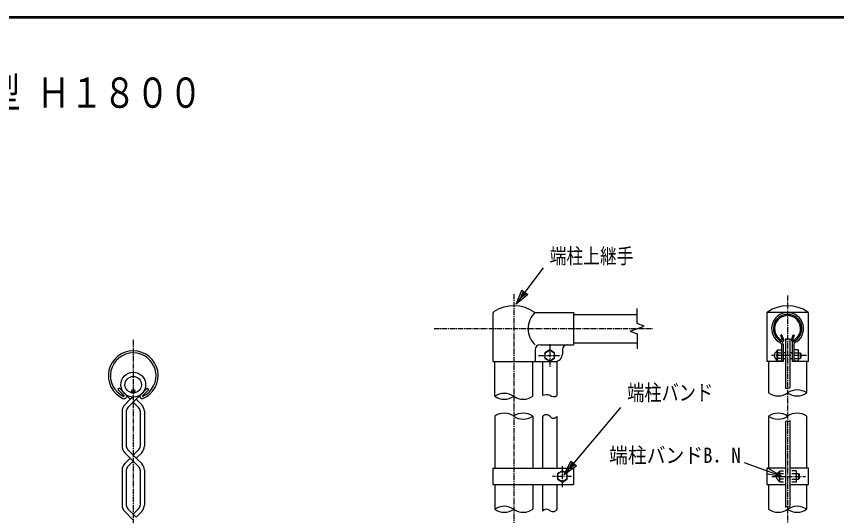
# Model space of a CAD drawing. Units: millimetres, scale not verified. Extents: x -4425 to 4425, y -3150 to 3150.
# Drawn here: x -100 to 2248, y 1495 to 2925 of the extents above; entities that cross this region are included whole.
import ezdxf
from ezdxf.enums import TextEntityAlignment as Align

# ---------------------------------------------------------------- set-up
doc = ezdxf.new("R2010")
doc.units = ezdxf.units.MM
doc.header["$LTSCALE"] = 20
doc.linetypes.add('USER1', pattern=[1.125, 0.75, -0.125, 0.125, -0.125])
for name, color, linetype, lineweight in [('0-2_1', 7, 'Continuous', 25), ('0-3_0', 7, 'Continuous', 25), ('0-8_EXTCNT-L', 1, 'Continuous', 25), ('0-A_CENTLN-L', 2, 'USER1', 25), ('0-C_WAKU', 7, 'Continuous', 25), ('0-D_D-TTL-TXT', 7, 'Continuous', 25)]:
    doc.layers.add(name, color=color, linetype=linetype, lineweight=lineweight)
doc.styles.add('ＭＳ ゴシック', font='')
doc.styles.get('ＭＳ ゴシック').set_extended_font_data('MS Gothic')

# ---------------------------------------------------------------- blocks, each defined once
blk = doc.blocks.new('C56')
at = {"layer": '0-2_1', "color": 4}
blk.add_line((112163.6, 113764.9), (113726.7, 115846.8), dxfattribs=at)
blk.add_lwpolyline([(112835.9, 114310.5), (112163.6, 113764.9), (112500, 114562.7)], close=True, dxfattribs=at)
blk.add_lwpolyline([(112751.9, 114373.6), (112415.8, 114100.7), (112584, 114499.6)], dxfattribs=at)
blk = doc.blocks.new('C58')
at = {"layer": '0-2_1', "color": 4}
blk.add_line((114914.8, 103992.9), (118152.7, 107849.7), dxfattribs=at)
blk.add_lwpolyline([(115615.7, 104501.3), (114914.8, 103992.9), (115294.1, 104771.3)], close=True, dxfattribs=at)
blk.add_lwpolyline([(115535.3, 104568.8), (115184.8, 104314.6), (115374.5, 104703.8)], dxfattribs=at)
blk = doc.blocks.new('DARROWS')
at = {"layer": '0-3_0', "color": 2}
blk.add_line((0, 0), (-19.982, 0), dxfattribs=at)
blk.add_lwpolyline([(-20, -3.333), (0, 0), (-20, 3.333)], dxfattribs=at)

msp = doc.modelspace()

# ---------------------------------------------------------------- linework, layer by layer
at = {"layer": '0-2_1', "color": 2, "linetype": 'USER1'}
for p, q in [((1324.08, 2129.41), (1324.08, 983.86)), ((2108.03, 2126.03), (2108.03, 980.48)), ((234.68, 1998.79), (234.68, 469.4)), ((1426.93, 1986.36), (1426.93, 1919.1)), ((1394.96, 1953.8), (1457.58, 1953.8)), ((2162.55, 1953.8), (2061.55, 1953.8)), ((1463.36, 1577.23), (1463.36, 1639.82)), ((1488.99, 1607.73), (1435.45, 1607.73)), ((2062.48, 1607.73), (2159.67, 1607.73))]:
    msp.add_line(p, q, dxfattribs=at)
at = {"layer": '0-2_1'}
for p, q in [((1264.29, 2073.83), (1264.29, 1936.66)), ((1384.72, 2077.01), (1495.51, 2077.01)), ((1495.51, 2077.01), (1495.51, 1984.87)), ((1495.51, 2071.66), (1677.65, 2071.66)), ((2167.82, 2077.01), (2048.24, 2077.01)), ((2048.24, 2074.79), (2048.24, 1936.65)), ((2167.82, 1936.66), (2167.82, 2074.79)), ((2091.91, 2013.27), (2088.68, 2012.1)), ((2093.82, 1997.98), (2088.68, 2012.1)), ((2097.21, 1998.69), (2091.91, 2013.27)), ((2101.6, 2001.45), (2101.6, 1859.85)), ((2101.6, 2001.45), (2114.46, 2001.45)), ((2114.46, 2001.45), (2114.46, 1861.73)), ((2118.85, 1998.69), (2124.15, 2013.27)), ((2122.24, 1997.98), (2127.38, 2012.1)), ((2124.15, 2013.27), (2127.37, 2012.1)), ((1400.26, 1984.87), (1495.51, 1984.87)), ((1495.51, 1990.23), (1677.65, 1990.23)), ((2090.24, 1986.03), (2090.24, 1936.66)), ((2095.17, 1986.15), (2095.17, 1936.65)), ((2120.89, 1986.15), (2120.89, 1936.65)), ((2125.81, 1986.04), (2125.81, 1936.66)), ((1385.26, 1969.87), (1385.26, 1936.66)), ((1385.26, 1969.87), (1385.26, 1936.66)), ((1463.36, 1969.87), (1463.36, 1958.08)), ((2078.46, 1967.02), (2080.1, 1969.87)), ((2078.46, 1940.58), (2078.46, 1967.02)), ((2079.75, 1961.83), (2090.24, 1961.83)), ((2080.1, 1969.87), (2090.24, 1969.87)), ((2095.17, 1962.37), (2101.6, 1962.37)), ((2114.46, 1962.37), (2120.89, 1962.37)), ((2124.74, 1961.83), (2144.03, 1961.83)), ((2138.67, 1969.87), (2125.81, 1969.87)), ((2138.67, 1969.87), (2138.67, 1937.73)), ((2144.03, 1961.83), (2146.17, 1959.68)), ((2144.03, 1961.83), (2144.03, 1945.77)), ((2146.17, 1959.68), (2146.17, 1947.91)), ((1264.29, 1936.66), (1441.93, 1936.65)), ((1269.65, 1837.01), (1269.65, 1936.66)), ((1378.51, 1837.01), (1378.51, 1936.65)), ((1406.58, 1936.65), (1406.58, 1839.38)), ((1447.29, 1936.65), (1447.29, 1839.38)), ((2095.17, 1936.65), (2048.24, 1936.65)), ((2053.6, 1936.65), (2053.6, 1846.65)), ((2090.24, 1945.76), (2079.75, 1945.76)), ((2095.17, 1945.23), (2101.6, 1945.23)), ((2114.46, 1945.23), (2120.89, 1945.23)), ((2167.82, 1936.65), (2120.89, 1936.65)), ((2124.74, 1945.77), (2144.03, 1945.77)), ((2138.67, 1937.73), (2125.81, 1937.73)), ((2146.17, 1947.91), (2144.03, 1945.77)), ((2162.46, 1936.65), (2162.46, 1846.65)), ((194.97, 1860.42), (190.73, 1856.18)), ((209.33, 1837.59), (190.73, 1856.18)), ((214.18, 1841.22), (194.97, 1860.42)), ((255.45, 1840.82), (274.65, 1860.02)), ((260.3, 1837.18), (278.89, 1855.78)), ((274.65, 1860.02), (278.89, 1855.78)), ((226.2, 1828.7), (213.76, 1841.14)), ((226.2, 1828.7), (232.23, 1834.74)), ((210.5, 1813), (226.2, 1828.7)), ((250.17, 1804.74), (234.68, 1820.22)), ((258.87, 1813), (243.17, 1828.7)), ((202.81, 1794.44), (202.81, 1694.22)), ((214.81, 1794.13), (214.81, 1694.53)), ((254.56, 1794.13), (254.56, 1694.53)), ((266.56, 1794.44), (266.56, 1694.22)), ((1269.65, 1780.23), (1269.65, 1631.3)), ((1378.51, 1780.23), (1378.51, 1631.3)), ((1406.58, 1779.38), (1406.58, 1631.3)), ((1447.29, 1779.38), (1447.29, 1631.3)), ((2053.6, 1780.23), (2053.6, 1631.3)), ((2101.6, 1764.87), (2101.6, 1518.73)), ((2114.46, 1767.65), (2114.46, 1522.9)), ((2162.46, 1780.23), (2162.46, 1631.3)), ((234.68, 1651.47), (210.5, 1675.66)), ((243.17, 1659.95), (219.2, 1683.92)), ((234.68, 1668.44), (250.17, 1683.92)), ((243.17, 1659.95), (258.87, 1675.66)), ((210.5, 1644.25), (226.2, 1659.95)), ((219.2, 1635.99), (234.68, 1651.47)), ((250.17, 1635.99), (234.68, 1651.47)), ((258.87, 1644.25), (243.17, 1659.95)), ((202.81, 1625.69), (202.81, 1525.47)), ((214.81, 1625.38), (214.81, 1525.78)), ((254.56, 1625.38), (254.56, 1525.78)), ((266.56, 1625.69), (266.56, 1525.47)), ((1264.29, 1631.3), (1264.29, 1584.15)), ((2048.24, 1631.3), (2048.24, 1584.16)), ((2101.6, 1631.3), (2048.24, 1631.3)), ((2084.46, 1620.95), (2086.1, 1623.8)), ((2084.46, 1594.5), (2084.46, 1620.95)), ((2086.1, 1623.8), (2096.24, 1623.8)), ((2132.67, 1623.8), (2119.81, 1623.8)), ((2132.67, 1623.8), (2132.67, 1591.65)), ((2085.75, 1615.76), (2096.24, 1615.76)), ((2096.24, 1599.69), (2085.75, 1599.69)), ((2119.81, 1615.76), (2139.1, 1615.76)), ((2119.81, 1599.7), (2139.1, 1599.7)), ((2139.1, 1615.76), (2141.24, 1613.61)), ((2139.1, 1615.23), (2139.1, 1600.23)), ((2141.24, 1601.84), (2139.1, 1599.7)), ((2141.24, 1613.61), (2141.24, 1601.84)), ((1264.29, 1584.16), (1495.51, 1584.16)), ((1269.65, 1584.16), (1269.65, 1513.44)), ((1378.51, 1584.16), (1378.51, 1513.44)), ((1406.58, 1584.16), (1406.58, 1508.61)), ((1447.29, 1584.16), (1447.29, 1513.01)), ((2048.24, 1584.16), (2101.6, 1584.16)), ((2053.6, 1584.16), (2053.6, 1513.44)), ((2132.67, 1591.65), (2119.81, 1591.65)), ((2162.46, 1584.16), (2162.46, 1513.44)), ((234.68, 1482.72), (210.5, 1506.91)), ((243.17, 1491.2), (219.2, 1515.17)), ((234.68, 1499.69), (250.17, 1515.17)), ((243.17, 1491.2), (258.87, 1506.91))]:
    msp.add_line(p, q, dxfattribs=at)
at = {"layer": '0-2_1', "color": 4}
for p, q in [((1677.65, 2045.6), (1677.65, 2088.46)), ((1697.78, 2038.27), (1677.65, 2045.6)), ((1657.51, 2023.61), (1697.78, 2038.27))]:
    msp.add_line(p, q, dxfattribs=at)
msp.add_lwpolyline([(1657.51, 2023.61), (1677.65, 2016.28), (1677.65, 1973.43)], dxfattribs=at)
at = {"layer": '0-2_1'}
for points in [[(1426.93, 1969.88), (1413.01, 1961.84), (1413.01, 1945.76), (1426.93, 1937.71), (1440.86, 1945.76), (1440.86, 1961.84)], [(1463.36, 1591.64), (1477.29, 1599.68), (1477.29, 1615.77), (1463.36, 1623.81), (1449.43, 1615.77), (1449.43, 1599.68)]]:
    msp.add_lwpolyline(points, close=True, dxfattribs=at)
for points in [[(2090.24, 1937.73), (2080.1, 1937.73), (2078.46, 1940.58)], [(219.2, 1804.74), (234.68, 1820.22), (255.6, 1841.14)], [(1264.29, 1631.3), (1495.51, 1631.3), (1495.51, 1584.15)], [(2114.46, 1584.16), (2167.82, 1584.16), (2167.82, 1631.3), (2114.46, 1631.3)], [(2096.24, 1591.66), (2086.1, 1591.66), (2084.46, 1594.5)]]:
    msp.add_lwpolyline(points, dxfattribs=at)
for centre, radius in [((1426.93, 1953.8), 13.93), ((234.68, 1870.28), 35.62), ((234.68, 1870.28), 23.62), ((234.68, 1851.9), 4.88), ((1463.36, 1607.73), 13.93)]:
    msp.add_circle(centre, radius, dxfattribs=at)
for centre, radius, start, end in [((1324.08, 1991.3), 105, 54.71885, 122.56768), ((2108.03, 1993.99), 102.31, 55.51549, 124.48558), ((1271.36, 2073.83), 7.07, 122.56775, 180), ((1430.23, 2030.85), 64.93, 134.70699, 225.94341), ((2052.53, 2074.79), 4.29, 124.48541, 180), ((2108.03, 2030.94), 45.75, 296.17496, 243.82745), ((2108.03, 2030.94), 40.71, 296.23563, 243.76709), ((2108.03, 2030.94), 37.29, 294.33505, 245.82556), ((2163.53, 2074.79), 4.29, 0, 55.51532), ((2093.03, 1997.79), 4.29, 245.55661, 10.65573), ((2123.03, 1997.77), 4.29, 169.34418, 287.95502), ((1400.26, 1969.87), 15, 90, 180), ((1478.36, 1969.87), 15, 90, 180), ((2085.96, 1986.03), 4.29, 0, 63.82726), ((2085.96, 1986.15), 9.21, 0, 63.76679), ((2130.1, 1986.15), 9.21, 116.23545, 180), ((2130.1, 1986.04), 4.29, 116.17509, 180), ((234.77, 1896.01), 71.25, 292.92905, 245.65784), ((234.77, 1896.01), 65.25, 294.33545, 245.82672), ((1441.93, 1958.08), 21.43, 270, 0), ((2084.65, 1953.8), 14.76, 114.79445, 245.20555), ((2103.92, 1970.59), 25.71, 187.97958, 199.90953), ((2104.17, 1953.8), 25.71, 161.79012, 198.20988), ((2103.92, 1937.01), 25.71, 160.09047, 172.02042), ((208.52, 1837.99), 7.5, 245.55145, 10.65768), ((261.02, 1837.95), 7.5, 169.34225, 276.63836), ((229.06, 1794.44), 26.25, 134.99994, 179.99992), ((240.31, 1794.44), 26.25, 0, 44.99998), ((229.81, 1794.13), 15, 134.99994, 179.99992), ((239.56, 1794.13), 15, 0, 45.00122), ((229.06, 1694.22), 26.25, 179.99992, 225.00006), ((229.81, 1694.53), 15, 179.99992, 225.0013), ((239.56, 1694.53), 15, 315.00125, 0), ((240.31, 1694.22), 26.25, 315.00003, 0), ((229.06, 1625.69), 26.25, 134.99994, 179.99992), ((240.31, 1625.69), 26.25, 0, 44.99998), ((229.81, 1625.38), 15, 134.99994, 179.99992), ((239.56, 1625.38), 15, 0, 45.00122), ((2090.65, 1607.73), 14.76, 114.79445, 245.20555), ((2109.92, 1624.52), 25.71, 187.97958, 199.90953), ((2109.92, 1590.93), 25.71, 160.09047, 172.02042), ((2110.17, 1607.73), 25.71, 161.79012, 198.20988), ((229.06, 1525.47), 26.25, 179.99992, 225.00006), ((229.81, 1525.78), 15, 179.99992, 225.0013), ((239.56, 1525.78), 15, 315.00125, 0), ((240.31, 1525.47), 26.25, 315.00003, 0)]:
    msp.add_arc(centre, radius, start, end, dxfattribs=at)
at = {"layer": '0-2_1', "color": 4}
for centre, radius, start, end in [((2101.22, 1907.34), 47.48, 270.46069, 286.18957), ((2135.24, 1807.74), 47.49, 55.03565, 124.96428), ((1296.86, 1798.09), 47.49, 55.03597, 124.96473), ((1296.86, 1875.93), 47.49, 235.03528, 304.96435), ((1351.29, 1875.93), 47.49, 235.03604, 304.96481), ((1418.81, 1803.85), 37.58, 76.84252, 108.99897), ((1437.93, 1851.17), 15.05, 225.44725, 308.45767), ((2080.82, 1885.57), 47.49, 235.03572, 304.96435), ((2135.24, 1885.57), 47.49, 235.03604, 304.96435), ((1296.86, 1741.31), 47.49, 55.03597, 124.96473), ((1351.29, 1741.31), 47.49, 55.0352, 124.96473), ((2080.81, 1741.31), 47.49, 55.03565, 124.96428), ((2135.24, 1741.31), 47.49, 55.03565, 124.96396), ((1351.29, 1819.14), 47.49, 235.03604, 304.96481), ((1416.99, 1770.15), 13.92, 38.6186, 138.4232), ((1437.35, 1787.13), 12.6, 221.17502, 322.06772), ((2080.82, 1819.14), 47.49, 235.03482, 304.96405), ((2105.52, 1756), 9.69, 72.50617, 113.87069), ((2108.78, 1773.12), 7.89, 267.52509, 316.03943), ((1296.86, 1474.52), 47.49, 55.03597, 124.96473), ((1296.86, 1552.36), 47.49, 235.03528, 304.96435), ((1351.29, 1552.36), 47.49, 235.03604, 304.96481), ((1417.7, 1499.05), 14.66, 55.19426, 139.33984), ((1435.94, 1520.21), 13.44, 222.71982, 327.64319), ((2080.82, 1552.36), 47.49, 235.03572, 304.96435), ((2105.7, 1517.06), 4.43, 58.06492, 157.77832), ((2135.24, 1474.52), 47.49, 55.03565, 124.96428), ((2135.24, 1552.36), 47.49, 235.03604, 304.96435), ((2110.33, 1524.67), 4.49, 239.35608, 336.8352)]:
    msp.add_arc(centre, radius, start, end, dxfattribs=at)
at = {"layer": '0-8_EXTCNT-L', "color": 2}
msp.add_line((2050.29, 1623.05), (1984.6, 1646.83), dxfattribs=at)
at = {"layer": '0-A_CENTLN-L'}
msp.add_line((1096.1, 2030.94), (1722.65, 2030.94), dxfattribs=at)
at = {"layer": '0-C_WAKU'}
msp.add_line((-4048.16, 2923), (4197.84, 2923), dxfattribs=at)
msp.add_lwpolyline([(-4050.16, 2925), (4199.84, 2925), (4199.84, -2925), (-4050.16, -2925)], close=True, dxfattribs=at)
msp.add_lwpolyline([(-4046.16, -2921), (-4046.16, 2921), (4195.84, 2921)], dxfattribs=at)

# ---------------------------------------------------------------- block references
at = {"layer": '0-3_0', "xscale": 0.05, "yscale": 0.05}
for name in ['C56', 'C58']:
    msp.add_blockref(name, (-4277.4, -3587.17), dxfattribs=at)
at = {"layer": '0-8_EXTCNT-L', "xscale": 2.25, "yscale": 2.25, "rotation": 340.09552}
msp.add_blockref('DARROWS', (2092.6, 1607.73), dxfattribs=at)

# ---------------------------------------------------------------- texts
at = {"layer": '0-2_1', "color": 4, "style": 'ＭＳ ゴシック'}
for s, height, width, p in [('端柱上継手', 43.99, 0.8, (1427.01, 2203.62)), ('端柱バンド', 45.1, 0.8, (1648.83, 1811.54)), ('端柱バンドB．N', 43.86, 0.9, (1596.99, 1633.1))]:
    msp.add_text(s, height=height, dxfattribs=dict(at, width=width)).set_placement(p, align=Align.BOTTOM_LEFT)
at = {"layer": '0-D_D-TTL-TXT', "style": 'ＭＳ ゴシック', "width": 0.8}
msp.add_text('ＮＲ－Ｃ４ＰＥＴ型 Ｈ１８００', height=86.59, dxfattribs=at).set_placement((-938.15, 2637.4), align=Align.BOTTOM_LEFT)

doc.saveas('drawing.dxf')
